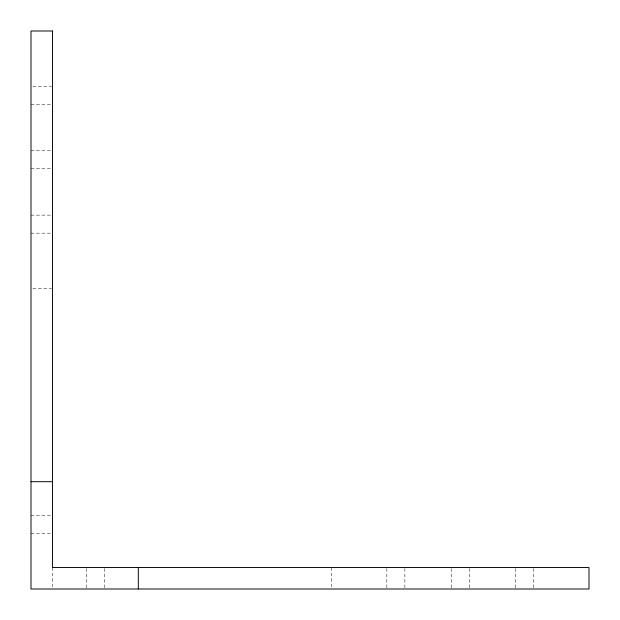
<?xml version="1.0" encoding="UTF-8"?>
<svg xmlns="http://www.w3.org/2000/svg" width="620" height="620" viewBox="0 0 620 620"><rect width="100%" height="100%" fill="white"/><g stroke="black" fill="none" stroke-linecap="round" stroke-linejoin="round"><path stroke-width="0.46" stroke-dasharray="3.1 2.33" d="M32.868 86.374L51.53 86.374M31 104.4L51.53 104.4M31 150.753L51.53 150.753M31 168.78L51.53 168.78M31 215.14L51.53 215.14M31 233.167L51.53 233.167M32.868 288.54L51.53 288.54M31 515.6L51.53 515.6M31 533.626L51.53 533.626M533.626 568.47L533.626 589M515.6 568.47L515.6 589M469.247 568.47L469.247 589M451.221 568.47L451.221 589M404.86 568.47L404.86 589M386.834 568.47L386.834 589M331.46 567.54L331.46 588.07M104.4 568.47L104.4 589M86.374 568.47L86.374 589M52.46 567.54L52.46 588.07"/><path stroke-width="0.93" d="M31 481.693L52.46 481.693M138.306 567.54L138.306 589M52.46 31L31 31L31 589L589 589L589 567.54L52.46 567.54L52.46 31"/></g></svg>
